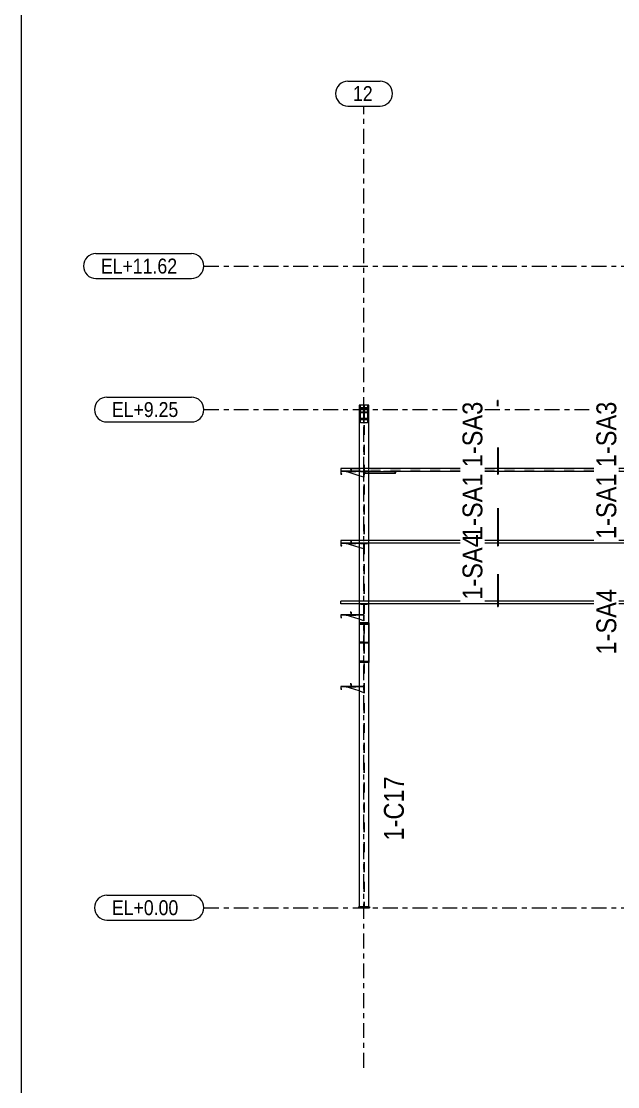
# Model space of a CAD drawing. Header units: millimetres. Extents: x -49 to 1122, y -181 to 639.
# Drawn here: x -46.7 to 73.3, y -13.8 to 200.7 of the extents above; entities that cross this region are included whole.
import ezdxf

# ---------------------------------------------------------------- set-up
doc = ezdxf.new("R2010")
doc.units = ezdxf.units.MM
for name, pattern in [('XKITLINE00', [0]), ('XKITLINE02', [4, 2, -2]), ('XKITLINE03', [6, 3, -1, 1, -1])]:
    doc.linetypes.add(name, pattern=pattern)
for name, color, linetype, lineweight in [('DrawingSheet', 5, 'Continuous', 0), ('Part', 2, 'Continuous', 0), ('PartMark', 7, 'Continuous', 0), ('S-grid', 1, 'Continuous', 0)]:
    doc.layers.add(name, color=color, linetype=linetype, lineweight=lineweight)
doc.styles.add('ARIAL', font='ARIAL.TTF')

# ---------------------------------------------------------------- blocks, each defined once
blk = doc.blocks.new('*A37')
at = {"layer": 'Part'}
blk.add_hatch(color=3, dxfattribs=at).paths.add_polyline_path([(21.67, 122.82), (21.67, 122.91), (22.78, 122.91), (22.78, 122.82), (22.25, 122.82), (22.25, 120.77), (22.78, 120.77), (22.78, 120.68), (21.67, 120.68), (21.67, 120.77), (22.19, 120.77), (22.19, 122.82)], flags=17)
blk = doc.blocks.new('*A42')
at = {"layer": 'Part'}
blk.add_hatch(color=3, dxfattribs=at).paths.add_polyline_path([(19.44, 110.59), (19.44, 110.61), (19.61, 110.61), (19.61, 110.06), (17.61, 110.06), (17.61, 109.54), (17.76, 109.54), (17.76, 109.52), (17.59, 109.52), (17.59, 110.08), (19.59, 110.08), (19.59, 110.59)], flags=17)
blk = doc.blocks.new('*A46')
at = {"layer": 'Part'}
blk.add_hatch(color=3, dxfattribs=at).paths.add_polyline_path([(19.44, 81.7), (19.44, 81.72), (19.61, 81.72), (19.61, 81.17), (17.61, 81.17), (17.61, 80.65), (17.76, 80.65), (17.76, 80.63), (17.59, 80.63), (17.59, 81.19), (19.59, 81.19), (19.59, 81.7)], flags=17)
blk = doc.blocks.new('*A47')
at = {"layer": 'Part'}
blk.add_hatch(color=3, dxfattribs=at).paths.add_polyline_path([(19.44, 67.26), (19.44, 67.28), (19.61, 67.28), (19.61, 66.72), (17.61, 66.72), (17.61, 66.21), (17.76, 66.21), (17.76, 66.19), (17.59, 66.19), (17.59, 66.74), (19.59, 66.74), (19.59, 67.26)], flags=17)
blk = doc.blocks.new('*A48')
at = {"layer": 'Part'}
blk.add_hatch(color=3, dxfattribs=at).paths.add_polyline_path([(19.44, 96.15), (19.44, 96.17), (19.61, 96.17), (19.61, 95.61), (17.61, 95.61), (17.61, 95.1), (17.76, 95.1), (17.76, 95.08), (17.59, 95.08), (17.59, 95.63), (19.59, 95.63), (19.59, 96.15)], flags=17)
blk = doc.blocks.new('*A50')
at = {"layer": 'Part'}
blk.add_hatch(color=3, dxfattribs=at).paths.add_polyline_path([(49.17, 124.35), (49.21, 124.33), (49.23, 124.29), (49.21, 124.24), (49.17, 124.22), (49.12, 124.24), (49.1, 124.29), (49.12, 124.33)], flags=17)
blk = doc.blocks.new('*A430')
at = {"layer": 'DrawingSheet', "color": 5, "linetype": 'XKITLINE00', "lineweight": 0}
blk.add_line((-46.74, 638.83), (-46.74, -181.17), dxfattribs=at)
blk = doc.blocks.new('*A433')
at = {"layer": 'S-grid', "color": 1, "linetype": 'XKITLINE03', "lineweight": 0}
blk.add_line((-10, 151.39), (1096.06, 151.39), dxfattribs=at)
at = {"layer": 'S-grid', "color": 3, "style": 'ARIAL', "width": 0.85}
blk.add_text('EL+11.62', height=3, dxfattribs=at).set_placement((-30.74, 149.89))
blk = doc.blocks.new('*A434')
at = {"layer": 'S-grid', "color": 1, "linetype": 'XKITLINE03', "lineweight": 0}
for p, q in [((-10, 122.5), (41.55, 122.5)), ((46.55, 122.5), (68.49, 122.5))]:
    blk.add_line(p, q, dxfattribs=at)
at = {"layer": 'S-grid', "color": 3, "style": 'ARIAL', "width": 0.85}
blk.add_text('EL+9.25', height=3, dxfattribs=at).set_placement((-28.52, 121))
blk = doc.blocks.new('*A435')
at = {"layer": 'S-grid', "color": 1, "linetype": 'XKITLINE03', "lineweight": 0}
blk.add_line((-10, 22.22), (1096.06, 22.22), dxfattribs=at)
at = {"layer": 'S-grid', "color": 3, "style": 'ARIAL', "width": 0.85}
blk.add_text('EL+0.00', height=3, dxfattribs=at).set_placement((-28.52, 20.72))
blk = doc.blocks.new('*A522')
at = {"layer": 'S-grid', "color": 1, "linetype": 'XKITLINE03', "lineweight": 0}
blk.add_line((22.22, -10), (22.22, 183.61), dxfattribs=at)
at = {"layer": 'S-grid', "color": 3, "style": 'ARIAL', "width": 0.85}
blk.add_text('12', height=3, dxfattribs=at).set_placement((20, 184.61))
blk = doc.blocks.new('*A525')
at = {"layer": 'Part', "color": 2, "linetype": 'XKITLINE00', "lineweight": 0}
for p, q in [((17.59, 83.39), (17.59, 83.94)), ((21.25, 83.94), (17.59, 83.94)), ((41.55, 83.94), (23.19, 83.94)), ((68.49, 83.94), (46.55, 83.94)), ((101.94, 83.94), (73.49, 83.94)), ((108.85, 83.94), (104.17, 83.94)), ((17.59, 83.39), (17.59, 83.39)), ((21.25, 83.39), (17.59, 83.39)), ((68.49, 83.39), (23.19, 83.39)), ((101.94, 83.39), (73.49, 83.39)), ((107.82, 83.39), (104.17, 83.39))]:
    blk.add_line(p, q, dxfattribs=at)
at = {"layer": 'Part', "color": 7, "linetype": 'XKITLINE02', "lineweight": 0}
for p, q in [((41.55, 83.92), (17.59, 83.92)), ((23.19, 83.94), (21.25, 83.94)), ((68.49, 83.92), (46.55, 83.92)), ((108.81, 83.92), (73.49, 83.92)), ((104.17, 83.94), (101.94, 83.94)), ((68.49, 83.41), (17.59, 83.41)), ((23.19, 83.39), (21.25, 83.39)), ((107.86, 83.41), (73.49, 83.41)), ((104.17, 83.39), (101.94, 83.39))]:
    blk.add_line(p, q, dxfattribs=at)
blk = doc.blocks.new('*A527')
at = {"layer": 'Part', "color": 2, "linetype": 'XKITLINE00', "lineweight": 0}
for p, q in [((17.59, 96.17), (17.59, 95.63)), ((19.44, 96.17), (17.59, 96.17)), ((21.25, 96.17), (19.61, 96.17)), ((41.55, 96.17), (23.19, 96.17)), ((41.55, 95.61), (23.19, 95.61)), ((68.49, 96.17), (46.55, 96.17)), ((101.94, 95.61), (46.55, 95.61)), ((101.94, 96.17), (73.49, 96.17)), ((109.72, 96.17), (104.17, 96.17)), ((109.72, 95.61), (104.17, 95.61)), ((109.72, 96.17), (109.72, 95.61))]:
    blk.add_line(p, q, dxfattribs=at)
at = {"layer": 'Part', "color": 7, "linetype": 'XKITLINE02', "lineweight": 0}
for p, q in [((41.55, 96.15), (17.59, 96.15)), ((17.59, 95.63), (17.59, 95.61)), ((41.55, 95.63), (17.59, 95.63)), ((17.59, 95.61), (17.59, 95.61)), ((23.19, 95.61), (17.59, 95.61)), ((19.61, 96.17), (19.44, 96.17)), ((23.19, 96.17), (21.25, 96.17)), ((68.49, 96.15), (46.55, 96.15)), ((109.72, 95.63), (46.55, 95.63)), ((109.72, 96.15), (73.49, 96.15)), ((104.17, 96.17), (101.94, 96.17)), ((104.17, 95.61), (101.94, 95.61))]:
    blk.add_line(p, q, dxfattribs=at)
blk = doc.blocks.new('*A529')
at = {"layer": 'Part', "color": 2, "linetype": 'XKITLINE00', "lineweight": 0}
for p, q in [((17.59, 110.61), (17.59, 110.08)), ((19.44, 110.61), (17.59, 110.61)), ((21.25, 110.61), (19.61, 110.61)), ((41.55, 110.61), (23.19, 110.61)), ((41.55, 110.06), (28.18, 110.06)), ((68.49, 110.61), (46.55, 110.61)), ((68.49, 110.06), (46.55, 110.06)), ((101.94, 110.61), (73.49, 110.61)), ((96.87, 110.06), (73.49, 110.06)), ((101.94, 110.06), (101.35, 110.06)), ((109.72, 110.61), (104.17, 110.61)), ((104.76, 110.06), (104.17, 110.06)), ((109.72, 110.06), (109.24, 110.06)), ((109.72, 110.61), (109.72, 110.06))]:
    blk.add_line(p, q, dxfattribs=at)
at = {"layer": 'Part', "color": 7, "linetype": 'XKITLINE02', "lineweight": 0}
for p, q in [((41.55, 110.59), (17.59, 110.59)), ((17.59, 110.08), (17.59, 110.06)), ((41.55, 110.08), (17.59, 110.08)), ((17.59, 110.06), (17.59, 110.06)), ((28.18, 110.06), (17.59, 110.06)), ((19.61, 110.61), (19.44, 110.61)), ((23.19, 110.61), (21.25, 110.61)), ((68.49, 110.59), (46.55, 110.59)), ((68.49, 110.08), (46.55, 110.08)), ((109.72, 110.59), (73.49, 110.59)), ((109.72, 110.08), (73.49, 110.08)), ((101.35, 110.06), (96.87, 110.06)), ((104.17, 110.61), (101.94, 110.61)), ((104.17, 110.06), (101.94, 110.06)), ((109.24, 110.06), (104.76, 110.06))]:
    blk.add_line(p, q, dxfattribs=at)
blk = doc.blocks.new('*A531')
at = {"layer": 'Part', "color": 2, "linetype": 'XKITLINE00', "lineweight": 0}
for p, q in [((21.25, 123.39), (21.25, 22.39)), ((21.5, 123.39), (21.25, 123.39)), ((23.19, 123.39), (22.94, 123.39)), ((23.19, 22.39), (23.19, 123.39))]:
    blk.add_line(p, q, dxfattribs=at)
at = {"layer": 'Part', "color": 7, "linetype": 'XKITLINE02', "lineweight": 0}
for p, q in [((22.94, 123.39), (21.5, 123.39)), ((22.18, 123.39), (22.18, 22.39)), ((22.26, 123.39), (22.26, 22.39)), ((23.19, 22.39), (21.25, 22.39))]:
    blk.add_line(p, q, dxfattribs=at)
blk = doc.blocks.new('*A565')
at = {"layer": 'Part', "color": 2, "linetype": 'XKITLINE00', "lineweight": 0}
for p, q in [((21.67, 122.82), (21.67, 122.91)), ((21.67, 122.91), (22.78, 122.91)), ((21.67, 122.63), (21.67, 122.82)), ((21.67, 122.82), (22.19, 122.82)), ((21.67, 122.63), (22.19, 122.63)), ((22.19, 122.82), (22.19, 120.77)), ((22.25, 122.82), (22.25, 120.77)), ((22.25, 122.82), (22.78, 122.82)), ((22.25, 122.63), (22.78, 122.63)), ((22.78, 122.91), (22.78, 122.82)), ((22.78, 122.82), (22.78, 122.63)), ((21.67, 120.49), (21.67, 120.77)), ((21.67, 120.77), (22.19, 120.77)), ((22.78, 120.68), (21.67, 120.68)), ((22.19, 120.49), (21.67, 120.49)), ((22.25, 120.77), (22.78, 120.77)), ((22.78, 120.49), (22.26, 120.49)), ((22.78, 120.77), (22.78, 120.68)), ((22.78, 120.68), (22.78, 120.49))]:
    blk.add_line(p, q, dxfattribs=at)
at = {"layer": 'Part', "color": 7, "linetype": 'XKITLINE02', "lineweight": 0}
for p, q in [((21.67, 122.72), (22.78, 122.72)), ((21.67, 120.58), (22.19, 120.58)), ((22.19, 120.77), (22.19, 120.58)), ((22.26, 120.49), (22.19, 120.49)), ((22.25, 120.58), (22.25, 120.77)), ((22.78, 120.58), (22.25, 120.58))]:
    blk.add_line(p, q, dxfattribs=at)
blk = doc.blocks.new('*A576')
at = {"layer": 'Part', "color": 2, "linetype": 'XKITLINE00', "lineweight": 0}
blk.add_line((21.25, 94.73), (18.61, 95.56), dxfattribs=at)
at = {"layer": 'Part', "color": 7, "linetype": 'XKITLINE02', "lineweight": 0}
for p, q in [((18.61, 95.56), (22.18, 95.56)), ((22.18, 94.44), (21.25, 94.73)), ((22.18, 95.56), (22.18, 94.44))]:
    blk.add_line(p, q, dxfattribs=at)
blk = doc.blocks.new('*A577')
at = {"layer": 'Part', "color": 2, "linetype": 'XKITLINE00', "lineweight": 0}
for p, q in [((17.74, 95.61), (17.74, 95.56)), ((21.25, 95.56), (17.74, 95.56)), ((21.25, 95.61), (19.61, 95.61))]:
    blk.add_line(p, q, dxfattribs=at)
at = {"layer": 'Part', "color": 7, "linetype": 'XKITLINE02', "lineweight": 0}
for p, q in [((19.61, 95.61), (17.74, 95.61)), ((22.18, 95.61), (21.25, 95.61)), ((22.18, 95.56), (21.25, 95.56)), ((22.18, 95.56), (22.18, 95.61))]:
    blk.add_line(p, q, dxfattribs=at)
blk = doc.blocks.new('*A578')
at = {"layer": 'Part', "color": 2, "linetype": 'XKITLINE00', "lineweight": 0}
blk.add_line((21.25, 80.29), (18.61, 81.11), dxfattribs=at)
at = {"layer": 'Part', "color": 7, "linetype": 'XKITLINE02', "lineweight": 0}
for p, q in [((18.61, 81.11), (22.18, 81.11)), ((22.18, 80), (21.25, 80.29)), ((22.18, 81.11), (22.18, 80))]:
    blk.add_line(p, q, dxfattribs=at)
blk = doc.blocks.new('*A579')
at = {"layer": 'Part', "color": 2, "linetype": 'XKITLINE00', "lineweight": 0}
for p, q in [((17.74, 81.17), (17.74, 81.11)), ((21.25, 81.11), (17.74, 81.11)), ((21.25, 81.17), (19.61, 81.17))]:
    blk.add_line(p, q, dxfattribs=at)
at = {"layer": 'Part', "color": 7, "linetype": 'XKITLINE02', "lineweight": 0}
for p, q in [((19.61, 81.17), (17.74, 81.17)), ((22.18, 81.17), (21.25, 81.17)), ((22.18, 81.11), (21.25, 81.11)), ((22.18, 81.11), (22.18, 81.17))]:
    blk.add_line(p, q, dxfattribs=at)
blk = doc.blocks.new('*A580')
at = {"layer": 'Part', "color": 2, "linetype": 'XKITLINE00', "lineweight": 0}
for p, q in [((17.74, 66.72), (17.74, 66.67)), ((21.25, 66.67), (17.74, 66.67)), ((21.25, 66.72), (19.61, 66.72))]:
    blk.add_line(p, q, dxfattribs=at)
at = {"layer": 'Part', "color": 7, "linetype": 'XKITLINE02', "lineweight": 0}
for p, q in [((19.61, 66.72), (17.74, 66.72)), ((22.18, 66.72), (21.25, 66.72)), ((22.18, 66.67), (21.25, 66.67)), ((22.18, 66.67), (22.18, 66.72))]:
    blk.add_line(p, q, dxfattribs=at)
blk = doc.blocks.new('*A581')
at = {"layer": 'Part', "color": 2, "linetype": 'XKITLINE00', "lineweight": 0}
blk.add_line((21.25, 65.85), (18.61, 66.67), dxfattribs=at)
at = {"layer": 'Part', "color": 7, "linetype": 'XKITLINE02', "lineweight": 0}
for p, q in [((18.61, 66.67), (22.18, 66.67)), ((22.18, 66.67), (22.18, 65.56)), ((21.25, 65.85), (22.18, 65.56))]:
    blk.add_line(p, q, dxfattribs=at)
blk = doc.blocks.new('*A582')
at = {"layer": 'Part', "color": 7, "linetype": 'XKITLINE02', "lineweight": 0}
for p, q in [((21.29, 79.35), (21.29, 79.46)), ((21.29, 79.46), (22.18, 79.46)), ((22.02, 79.46), (22.02, 79.35)), ((22.18, 79.46), (22.18, 79.35)), ((22.18, 79.35), (21.29, 79.35))]:
    blk.add_line(p, q, dxfattribs=at)
blk = doc.blocks.new('*A583')
at = {"layer": 'Part', "color": 7, "linetype": 'XKITLINE02', "lineweight": 0}
for p, q in [((21.29, 71.72), (21.29, 71.83)), ((21.29, 71.83), (22.18, 71.83)), ((22.18, 71.72), (21.29, 71.72)), ((22.02, 71.83), (22.02, 71.72)), ((22.18, 71.83), (22.18, 71.72))]:
    blk.add_line(p, q, dxfattribs=at)
blk = doc.blocks.new('*A584')
at = {"layer": 'Part', "color": 2, "linetype": 'XKITLINE00', "lineweight": 0}
for p, q in [((19.59, 110.08), (17.59, 110.08)), ((17.59, 110.08), (17.59, 109.52)), ((17.59, 109.52), (17.76, 109.52)), ((19.61, 110.06), (17.61, 110.06)), ((17.61, 109.54), (17.61, 110.06)), ((17.76, 109.54), (17.61, 109.54)), ((17.76, 109.52), (17.76, 109.54)), ((19.61, 110.61), (19.44, 110.61)), ((19.44, 110.61), (19.44, 110.59)), ((19.44, 110.59), (19.59, 110.59)), ((19.59, 110.59), (19.59, 110.08)), ((19.61, 110.61), (19.61, 110.06))]:
    blk.add_line(p, q, dxfattribs=at)
blk = doc.blocks.new('*A585')
at = {"layer": 'Part', "color": 2, "linetype": 'XKITLINE00', "lineweight": 0}
for p, q in [((17.74, 110.06), (17.74, 110)), ((21.25, 110), (17.74, 110)), ((21.25, 110.06), (19.61, 110.06))]:
    blk.add_line(p, q, dxfattribs=at)
at = {"layer": 'Part', "color": 7, "linetype": 'XKITLINE02', "lineweight": 0}
for p, q in [((19.61, 110.06), (17.74, 110.06)), ((22.18, 110.06), (21.25, 110.06)), ((22.18, 110), (21.25, 110)), ((22.18, 110), (22.18, 110.06))]:
    blk.add_line(p, q, dxfattribs=at)
blk = doc.blocks.new('*A586')
at = {"layer": 'Part', "color": 2, "linetype": 'XKITLINE00', "lineweight": 0}
blk.add_line((21.25, 109.18), (18.61, 110), dxfattribs=at)
at = {"layer": 'Part', "color": 7, "linetype": 'XKITLINE02', "lineweight": 0}
for p, q in [((18.61, 110), (22.18, 110)), ((22.18, 110), (22.18, 108.89)), ((22.18, 108.89), (21.25, 109.18))]:
    blk.add_line(p, q, dxfattribs=at)
blk = doc.blocks.new('*A588')
at = {"layer": 'Part', "color": 7, "linetype": 'XKITLINE02', "lineweight": 0}
for p, q in [((23.19, 79.44), (21.25, 79.44)), ((21.25, 79.44), (21.25, 79.13)), ((23.19, 79.13), (23.19, 79.44)), ((21.25, 79.31), (22.18, 79.31)), ((22.18, 79.31), (22.18, 75.47)), ((22.26, 75.47), (22.26, 79.31)), ((22.26, 79.31), (23.19, 79.31)), ((22.18, 75.65), (21.25, 75.65)), ((21.25, 75.65), (21.25, 75.35)), ((21.25, 75.53), (23.19, 75.53)), ((22.26, 75.65), (23.19, 75.65)), ((23.19, 75.35), (23.19, 75.65))]:
    blk.add_line(p, q, dxfattribs=at)
blk = doc.blocks.new('*A590')
at = {"layer": 'Part', "color": 2, "linetype": 'XKITLINE00', "lineweight": 0}
for p, q in [((21.11, 22.39), (21.11, 22.22)), ((21.11, 22.39), (23.33, 22.39)), ((21.11, 22.22), (23.33, 22.22)), ((23.33, 22.39), (23.33, 22.22))]:
    blk.add_line(p, q, dxfattribs=at)
blk = doc.blocks.new('*A592')
at = {"layer": 'Part', "color": 7, "linetype": 'XKITLINE02', "lineweight": 0}
for p, q in [((22.19, 79.61), (22.19, 79.26)), ((22.25, 79.61), (22.25, 79.26)), ((22.25, 79.3), (22.19, 79.3))]:
    blk.add_line(p, q, dxfattribs=at)
blk = doc.blocks.new('*A593')
at = {"layer": 'Part', "color": 7, "linetype": 'XKITLINE02', "lineweight": 0}
for p, q in [((22.18, 75.51), (22.26, 75.51)), ((22.18, 75.51), (22.18, 71.87)), ((22.18, 75.36), (22.26, 75.36)), ((22.26, 75.51), (22.26, 71.87)), ((21.25, 72.07), (21.25, 71.75)), ((22.18, 71.87), (21.25, 71.87)), ((21.25, 71.75), (23.19, 71.75)), ((22.26, 71.87), (23.19, 71.87)), ((23.19, 72.07), (23.19, 71.75))]:
    blk.add_line(p, q, dxfattribs=at)
blk = doc.blocks.new('*A594')
at = {"layer": 'Part', "color": 2, "linetype": 'XKITLINE00', "lineweight": 0}
for p, q in [((21.22, 79.55), (21.22, 71.55)), ((21.25, 79.55), (21.22, 79.55)), ((23.22, 79.55), (23.19, 79.55)), ((23.22, 79.55), (23.22, 71.55)), ((21.25, 71.55), (21.22, 71.55)), ((23.22, 71.55), (23.19, 71.55))]:
    blk.add_line(p, q, dxfattribs=at)
at = {"layer": 'Part', "color": 7, "linetype": 'XKITLINE02', "lineweight": 0}
for p, q in [((23.19, 79.55), (21.25, 79.55)), ((23.19, 71.55), (21.25, 71.55))]:
    blk.add_line(p, q, dxfattribs=at)
blk = doc.blocks.new('*A595')
at = {"layer": 'Part', "color": 7, "linetype": 'XKITLINE02', "lineweight": 0}
for p, q in [((22.94, 83.39), (21.5, 83.39)), ((21.5, 83.39), (21.5, 83.33)), ((21.5, 83.33), (22.94, 83.33)), ((22.94, 83.33), (22.94, 83.39))]:
    blk.add_line(p, q, dxfattribs=at)
blk = doc.blocks.new('*A596')
at = {"layer": 'Part', "color": 7, "linetype": 'XKITLINE02', "lineweight": 0}
for p, q in [((22.19, 83.33), (22.25, 83.33)), ((22.19, 82.22), (22.19, 83.33)), ((22.19, 83.33), (22.25, 83.33)), ((22.19, 82.22), (22.25, 82.22)), ((22.25, 82.22), (22.25, 83.33))]:
    blk.add_line(p, q, dxfattribs=at)
blk = doc.blocks.new('*A597')
at = {"layer": 'Part', "color": 7, "linetype": 'XKITLINE02', "lineweight": 0}
for p, q in [((22.19, 95.56), (22.25, 95.56)), ((22.19, 94.44), (22.19, 95.56)), ((22.19, 95.56), (22.25, 95.56)), ((22.19, 94.44), (22.25, 94.44)), ((22.25, 94.44), (22.25, 95.56))]:
    blk.add_line(p, q, dxfattribs=at)
blk = doc.blocks.new('*A598')
at = {"layer": 'Part', "color": 7, "linetype": 'XKITLINE02', "lineweight": 0}
for p, q in [((22.94, 95.61), (21.5, 95.61)), ((21.5, 95.61), (21.5, 95.56)), ((21.5, 95.56), (22.94, 95.56)), ((22.94, 95.56), (22.94, 95.61))]:
    blk.add_line(p, q, dxfattribs=at)
blk = doc.blocks.new('*A599')
at = {"layer": 'Part', "color": 7, "linetype": 'XKITLINE02', "lineweight": 0}
for p, q in [((22.26, 71.83), (23.15, 71.83)), ((22.26, 71.72), (22.26, 71.83)), ((23.15, 71.72), (22.26, 71.72)), ((22.43, 71.83), (22.43, 71.72)), ((23.15, 71.83), (23.15, 71.72))]:
    blk.add_line(p, q, dxfattribs=at)
blk = doc.blocks.new('*A600')
at = {"layer": 'Part', "color": 7, "linetype": 'XKITLINE02', "lineweight": 0}
for p, q in [((22.26, 79.46), (23.15, 79.46)), ((22.26, 79.35), (22.26, 79.46)), ((22.43, 79.46), (22.43, 79.35)), ((23.15, 79.46), (23.15, 79.35)), ((23.15, 79.35), (22.26, 79.35))]:
    blk.add_line(p, q, dxfattribs=at)
blk = doc.blocks.new('*A601')
at = {"layer": 'Part', "color": 2, "linetype": 'XKITLINE00', "lineweight": 0}
for p, q in [((49.1, 89.37), (49.1, 83.94)), ((49.23, 89.37), (49.23, 83.94)), ((49.1, 83.39), (49.1, 82.85)), ((49.1, 82.85), (49.12, 82.84)), ((49.12, 82.85), (49.1, 82.85)), ((49.17, 82.85), (49.12, 82.85)), ((49.12, 82.84), (49.17, 82.84)), ((49.21, 82.85), (49.17, 82.85)), ((49.17, 82.84), (49.21, 82.84)), ((49.21, 82.84), (49.23, 82.85)), ((49.23, 82.85), (49.21, 82.85)), ((49.23, 83.39), (49.23, 82.85))]:
    blk.add_line(p, q, dxfattribs=at)
at = {"layer": 'Part', "color": 7, "linetype": 'XKITLINE02', "lineweight": 0}
for p, q in [((49.1, 83.94), (49.1, 83.39)), ((49.23, 83.94), (49.23, 83.39))]:
    blk.add_line(p, q, dxfattribs=at)
blk = doc.blocks.new('*A602')
at = {"layer": 'Part', "color": 2, "linetype": 'XKITLINE00', "lineweight": 0}
for p, q in [((49.1, 102.68), (49.1, 96.17)), ((49.23, 102.68), (49.23, 96.17)), ((49.1, 95.61), (49.1, 95.07)), ((49.1, 95.07), (49.12, 95.06)), ((49.12, 95.07), (49.1, 95.07)), ((49.17, 95.07), (49.12, 95.07)), ((49.12, 95.06), (49.17, 95.06)), ((49.21, 95.07), (49.17, 95.07)), ((49.17, 95.06), (49.21, 95.06)), ((49.21, 95.06), (49.23, 95.07)), ((49.23, 95.07), (49.21, 95.07)), ((49.23, 95.61), (49.23, 95.07))]:
    blk.add_line(p, q, dxfattribs=at)
at = {"layer": 'Part', "color": 7, "linetype": 'XKITLINE02', "lineweight": 0}
for p, q in [((49.1, 96.17), (49.1, 95.61)), ((49.23, 96.17), (49.23, 95.61))]:
    blk.add_line(p, q, dxfattribs=at)
blk = doc.blocks.new('*A613')
at = {"layer": 'Part', "color": 7, "linetype": 'XKITLINE02', "lineweight": 0}
for p, q in [((22.44, 109.61), (22.44, 110.06)), ((23.19, 110.06), (22.44, 110.06)), ((22.44, 110.06), (23.19, 110.06)), ((23.19, 109.61), (22.44, 109.61)), ((22.46, 109.61), (22.46, 110.03)), ((22.46, 110.03), (23.19, 110.03)), ((22.73, 110.03), (22.73, 110.06)), ((28.8, 110.06), (28.18, 110.06)), ((28.52, 109.61), (28.52, 110.06))]:
    blk.add_line(p, q, dxfattribs=at)
at = {"layer": 'Part', "color": 2, "linetype": 'XKITLINE00', "lineweight": 0}
for p, q in [((23.19, 110.06), (28.18, 110.06)), ((23.19, 110.03), (28.8, 110.03)), ((28.53, 109.61), (23.19, 109.61)), ((28.53, 109.61), (28.53, 110.03)), ((28.8, 110.06), (28.8, 110.03))]:
    blk.add_line(p, q, dxfattribs=at)
blk = doc.blocks.new('*A614')
at = {"layer": 'Part', "color": 7, "linetype": 'XKITLINE02', "lineweight": 0}
for p, q in [((23.1, 110.11), (22.27, 110.11)), ((22.27, 110.06), (22.27, 110.11)), ((22.27, 110.11), (23.1, 110.11)), ((23.1, 110.06), (22.27, 110.06)), ((22.27, 110.06), (22.27, 110.06)), ((22.27, 110.06), (23.1, 110.06)), ((22.43, 110.06), (22.43, 110.11)), ((23.1, 110.06), (23.1, 110.11)), ((23.1, 110.06), (23.1, 110.06))]:
    blk.add_line(p, q, dxfattribs=at)
blk = doc.blocks.new('*A615')
at = {"layer": 'Part', "color": 7, "linetype": 'XKITLINE02', "lineweight": 0}
for p, q in [((22.94, 110.06), (21.5, 110.06)), ((21.5, 110.06), (21.5, 110)), ((21.5, 110), (22.94, 110)), ((22.94, 110), (22.94, 110.06))]:
    blk.add_line(p, q, dxfattribs=at)
blk = doc.blocks.new('*A616')
at = {"layer": 'Part', "color": 7, "linetype": 'XKITLINE02', "lineweight": 0}
for p, q in [((22.19, 110), (22.25, 110)), ((22.19, 108.89), (22.19, 110)), ((22.19, 110), (22.25, 110)), ((22.25, 108.89), (22.25, 110)), ((22.19, 108.89), (22.25, 108.89))]:
    blk.add_line(p, q, dxfattribs=at)
blk = doc.blocks.new('*A617')
at = {"layer": 'Part', "color": 2, "linetype": 'XKITLINE00', "lineweight": 0}
for p, q in [((49.1, 114.84), (49.1, 110.61)), ((49.23, 114.84), (49.23, 110.61)), ((49.1, 110.06), (49.1, 109.51)), ((49.12, 109.52), (49.1, 109.51)), ((49.1, 109.51), (49.12, 109.51)), ((49.17, 109.52), (49.12, 109.52)), ((49.12, 109.51), (49.17, 109.51)), ((49.21, 109.52), (49.17, 109.52)), ((49.17, 109.51), (49.21, 109.51)), ((49.23, 109.51), (49.21, 109.52)), ((49.21, 109.51), (49.23, 109.51)), ((49.23, 110.06), (49.23, 109.51))]:
    blk.add_line(p, q, dxfattribs=at)
at = {"layer": 'Part', "color": 7, "linetype": 'XKITLINE02', "lineweight": 0}
for p, q in [((49.1, 110.61), (49.1, 110.06)), ((49.23, 110.61), (49.23, 110.06))]:
    blk.add_line(p, q, dxfattribs=at)
blk = doc.blocks.new('*A622')
at = {"layer": 'S-grid', "color": 1, "linetype": 'XKITLINE00', "lineweight": 0}
for p, q in [((-29.52, 24.72), (-12.5, 24.72)), ((-29.52, 19.72), (-12.5, 19.72))]:
    blk.add_line(p, q, dxfattribs=at)
for centre, start, end in [((-29.52, 22.22), 90, 270), ((-12.5, 22.22), 270, 90)]:
    blk.add_arc(centre, 2.5, start, end, dxfattribs=at)
blk = doc.blocks.new('*A623')
at = {"layer": 'Part', "color": 2, "linetype": 'XKITLINE00', "lineweight": 0}
for p, q in [((19.61, 81.72), (19.44, 81.72)), ((19.44, 81.72), (19.44, 81.7)), ((19.44, 81.7), (19.59, 81.7)), ((19.59, 81.7), (19.59, 81.19)), ((19.61, 81.72), (19.61, 81.17)), ((19.59, 81.19), (17.59, 81.19)), ((17.59, 81.19), (17.59, 80.63)), ((17.59, 80.63), (17.76, 80.63)), ((19.61, 81.17), (17.61, 81.17)), ((17.61, 80.65), (17.61, 81.17)), ((17.76, 80.65), (17.61, 80.65)), ((17.76, 80.63), (17.76, 80.65))]:
    blk.add_line(p, q, dxfattribs=at)
blk = doc.blocks.new('*A624')
at = {"layer": 'Part', "color": 2, "linetype": 'XKITLINE00', "lineweight": 0}
for p, q in [((19.59, 66.74), (17.59, 66.74)), ((17.59, 66.74), (17.59, 66.19)), ((19.61, 66.72), (17.61, 66.72)), ((17.61, 66.21), (17.61, 66.72)), ((19.61, 67.28), (19.44, 67.28)), ((19.44, 67.28), (19.44, 67.26)), ((19.44, 67.26), (19.59, 67.26)), ((19.59, 67.26), (19.59, 66.74)), ((19.61, 67.28), (19.61, 66.72)), ((17.59, 66.19), (17.76, 66.19)), ((17.76, 66.21), (17.61, 66.21)), ((17.76, 66.19), (17.76, 66.21))]:
    blk.add_line(p, q, dxfattribs=at)
blk = doc.blocks.new('*A625')
at = {"layer": 'Part', "color": 2, "linetype": 'XKITLINE00', "lineweight": 0}
for p, q in [((19.59, 95.63), (17.59, 95.63)), ((17.59, 95.63), (17.59, 95.08)), ((17.59, 95.08), (17.76, 95.08)), ((19.61, 95.61), (17.61, 95.61)), ((17.61, 95.1), (17.61, 95.61)), ((17.76, 95.1), (17.61, 95.1)), ((17.76, 95.08), (17.76, 95.1)), ((19.61, 96.17), (19.44, 96.17)), ((19.44, 96.17), (19.44, 96.15)), ((19.44, 96.15), (19.59, 96.15)), ((19.59, 96.15), (19.59, 95.63)), ((19.61, 96.17), (19.61, 95.61))]:
    blk.add_line(p, q, dxfattribs=at)
blk = doc.blocks.new('*A626')
at = {"layer": 'S-grid', "color": 1, "linetype": 'XKITLINE00', "lineweight": 0}
for p, q in [((-31.74, 153.89), (-12.5, 153.89)), ((-31.74, 148.89), (-12.5, 148.89))]:
    blk.add_line(p, q, dxfattribs=at)
for centre, start, end in [((-31.74, 151.39), 90, 270), ((-12.5, 151.39), 270, 90)]:
    blk.add_arc(centre, 2.5, start, end, dxfattribs=at)
blk = doc.blocks.new('*A627')
at = {"layer": 'S-grid', "color": 1, "linetype": 'XKITLINE00', "lineweight": 0}
for p, q in [((-29.52, 125), (-12.5, 125)), ((-29.52, 120), (-12.5, 120))]:
    blk.add_line(p, q, dxfattribs=at)
for centre, start, end in [((-29.52, 122.5), 90, 270), ((-12.5, 122.5), 270, 90)]:
    blk.add_arc(centre, 2.5, start, end, dxfattribs=at)
blk = doc.blocks.new('*A628')
at = {"layer": 'S-grid', "color": 1, "linetype": 'XKITLINE00', "lineweight": 0}
for p, q in [((19, 188.61), (25.45, 188.61)), ((19, 183.61), (25.45, 183.61))]:
    blk.add_line(p, q, dxfattribs=at)
for centre, start, end in [((19, 186.11), 90, 270), ((25.45, 186.11), 270, 90)]:
    blk.add_arc(centre, 2.5, start, end, dxfattribs=at)
blk = doc.blocks.new('*A629')
at = {"layer": 'Part', "color": 7, "linetype": 'XKITLINE02', "lineweight": 0}
for p, q in [((22.18, 122.72), (21.25, 122.72)), ((21.25, 122.72), (21.25, 122.63)), ((21.25, 122.63), (22.18, 122.63)), ((22.02, 122.72), (22.02, 122.63)), ((22.18, 122.63), (22.18, 122.72))]:
    blk.add_line(p, q, dxfattribs=at)
blk = doc.blocks.new('*A630')
at = {"layer": 'Part', "color": 7, "linetype": 'XKITLINE02', "lineweight": 0}
for p, q in [((22.18, 120.57), (21.25, 120.57)), ((21.25, 120.57), (21.25, 120.48)), ((21.25, 120.48), (22.18, 120.48)), ((22.02, 120.57), (22.02, 120.48)), ((22.18, 120.48), (22.18, 120.57))]:
    blk.add_line(p, q, dxfattribs=at)
blk = doc.blocks.new('*A632')
at = {"layer": 'Part', "color": 7, "linetype": 'XKITLINE02', "lineweight": 0}
for p, q in [((22.19, 121.94), (22.25, 121.94)), ((22.19, 120.83), (22.19, 121.94)), ((22.19, 121.94), (22.25, 121.94)), ((22.19, 120.83), (22.25, 120.83)), ((22.25, 120.83), (22.25, 121.94))]:
    blk.add_line(p, q, dxfattribs=at)
blk = doc.blocks.new('*A633')
at = {"layer": 'Part', "color": 7, "linetype": 'XKITLINE02', "lineweight": 0}
for p, q in [((22.94, 121.99), (21.5, 121.99)), ((21.5, 121.99), (21.5, 121.94)), ((21.5, 121.94), (22.94, 121.94)), ((22.94, 121.94), (22.94, 121.99))]:
    blk.add_line(p, q, dxfattribs=at)
blk = doc.blocks.new('*A634')
at = {"layer": 'Part', "color": 7, "linetype": 'XKITLINE02', "lineweight": 0}
for p, q in [((23.19, 120.57), (22.26, 120.57)), ((22.26, 120.57), (22.26, 120.48)), ((22.26, 120.48), (23.19, 120.48)), ((22.43, 120.57), (22.43, 120.48)), ((23.19, 120.48), (23.19, 120.57))]:
    blk.add_line(p, q, dxfattribs=at)
blk = doc.blocks.new('*A635')
at = {"layer": 'Part', "color": 7, "linetype": 'XKITLINE02', "lineweight": 0}
for p, q in [((23.19, 122.72), (22.26, 122.72)), ((22.26, 122.72), (22.26, 122.63)), ((22.26, 122.63), (23.19, 122.63)), ((22.43, 122.72), (22.43, 122.63)), ((23.19, 122.63), (23.19, 122.72))]:
    blk.add_line(p, q, dxfattribs=at)
blk = doc.blocks.new('*A636')
at = {"layer": 'Part', "color": 2, "linetype": 'XKITLINE00', "lineweight": 0}
for p, q in [((22.19, 123.4), (22.19, 122.91)), ((22.19, 123.4), (22.26, 123.4)), ((22.19, 122.92), (22.26, 122.92)), ((22.26, 123.4), (22.26, 122.91))]:
    blk.add_line(p, q, dxfattribs=at)
at = {"layer": 'Part', "color": 7, "linetype": 'XKITLINE02', "lineweight": 0}
for p, q in [((22.19, 123.39), (22.26, 123.39)), ((22.19, 122.91), (22.19, 122.74)), ((22.19, 122.89), (22.26, 122.89)), ((22.26, 122.81), (22.19, 122.81)), ((22.26, 122.74), (22.19, 122.74)), ((22.26, 122.74), (22.26, 122.91))]:
    blk.add_line(p, q, dxfattribs=at)
blk = doc.blocks.new('*A637')
at = {"layer": 'Part', "color": 2, "linetype": 'XKITLINE00', "lineweight": 0}
for p, q in [((22.19, 120.57), (22.19, 119.83)), ((22.26, 120.57), (22.19, 120.57)), ((22.19, 120.48), (22.26, 120.48)), ((22.26, 119.83), (22.26, 120.57)), ((22.19, 119.86), (22.26, 119.86)), ((22.19, 119.83), (22.26, 119.83))]:
    blk.add_line(p, q, dxfattribs=at)
at = {"layer": 'Part', "color": 7, "linetype": 'XKITLINE02', "lineweight": 0}
for p, q in [((22.19, 120.5), (22.26, 120.5)), ((22.19, 120.32), (22.26, 120.32))]:
    blk.add_line(p, q, dxfattribs=at)
blk = doc.blocks.new('*A638')
at = {"layer": 'Part', "color": 2, "linetype": 'XKITLINE00', "lineweight": 0}
for p, q in [((21.5, 119.83), (21.5, 123.39)), ((22.19, 123.39), (21.5, 123.39)), ((22.94, 123.39), (22.26, 123.39)), ((22.94, 123.39), (22.94, 119.83)), ((22.94, 119.83), (21.5, 119.83))]:
    blk.add_line(p, q, dxfattribs=at)
at = {"layer": 'Part', "color": 7, "linetype": 'XKITLINE02', "lineweight": 0}
blk.add_line((22.26, 123.39), (22.19, 123.39), dxfattribs=at)
blk = doc.blocks.new('*A639')
at = {"layer": 'Part', "color": 2, "linetype": 'XKITLINE00', "lineweight": 0}
for p, q in [((49.12, 124.33), (49.1, 124.29)), ((49.1, 123.18), (49.1, 124.29)), ((49.1, 124.29), (49.12, 124.24)), ((49.17, 124.35), (49.12, 124.33)), ((49.12, 124.24), (49.17, 124.22)), ((49.21, 124.33), (49.17, 124.35)), ((49.17, 124.22), (49.21, 124.24)), ((49.23, 124.29), (49.21, 124.33)), ((49.21, 124.24), (49.23, 124.29)), ((49.23, 123.18), (49.23, 124.29))]:
    blk.add_line(p, q, dxfattribs=at)
blk = doc.blocks.new('*A2533')
at = {"layer": 'PartMark', "color": 3, "style": 'ARIAL', "width": 0.85}
blk.add_text('1-SA3', height=4, rotation=90.0002, dxfattribs=at).set_placement((46.05, 110.88))
blk = doc.blocks.new('*A2534')
at = {"layer": 'PartMark', "color": 3, "style": 'ARIAL', "width": 0.85}
blk.add_text('1-SA3', height=4, rotation=90.0002, dxfattribs=at).set_placement((72.99, 110.88))
blk = doc.blocks.new('*A2540')
at = {"layer": 'PartMark', "color": 3, "style": 'ARIAL', "width": 0.85}
blk.add_text('1-C17', height=4, rotation=90.0002, dxfattribs=at).set_placement((30.24, 35.73))
blk = doc.blocks.new('*A2544')
at = {"layer": 'PartMark', "color": 3, "style": 'ARIAL', "width": 0.85}
blk.add_text('1-SA4', height=4, rotation=90.0002, dxfattribs=at).set_placement((46.05, 84.21))
blk = doc.blocks.new('*A2545')
at = {"layer": 'PartMark', "color": 3, "style": 'ARIAL', "width": 0.85}
blk.add_text('1-SA1', height=4, rotation=90.0002, dxfattribs=at).set_placement((46.05, 96.43))
blk = doc.blocks.new('*A2546')
at = {"layer": 'PartMark', "color": 3, "style": 'ARIAL', "width": 0.85}
blk.add_text('1-SA4', height=4, rotation=90.0002, dxfattribs=at).set_placement((72.99, 73.18))
blk = doc.blocks.new('*A2547')
at = {"layer": 'PartMark', "color": 3, "style": 'ARIAL', "width": 0.85}
blk.add_text('1-SA1', height=4, rotation=90.0002, dxfattribs=at).set_placement((72.99, 96.43))

msp = doc.modelspace()

# ---------------------------------------------------------------- block references
at = {"lineweight": 0}
for name in ['*A430', '*A628', '*A522', '*A626', '*A433', '*A627', '*A434', '*A531', '*A629', '*A638', '*A37', '*A565', '*A636', '*A635', '*A2533', '*A50', '*A639', '*A2534', '*A630', '*A633', '*A632', '*A637', '*A634', '*A617', '*A42', '*A529', '*A584', '*A585', '*A586', '*A615', '*A616', '*A614', '*A613', '*A2545', '*A2547', '*A602', '*A2544', '*A48', '*A527', '*A625', '*A577', '*A576', '*A598', '*A597', '*A601', '*A2546', '*A525', '*A46', '*A623', '*A595', '*A596', '*A579', '*A578', '*A594', '*A588', '*A582', '*A592', '*A600', '*A593', '*A583', '*A599', '*A47', '*A624', '*A580', '*A581', '*A2540', '*A622', '*A435', '*A590']:
    msp.add_blockref(name, (0, 0), dxfattribs=at)

doc.saveas('drawing.dxf')
